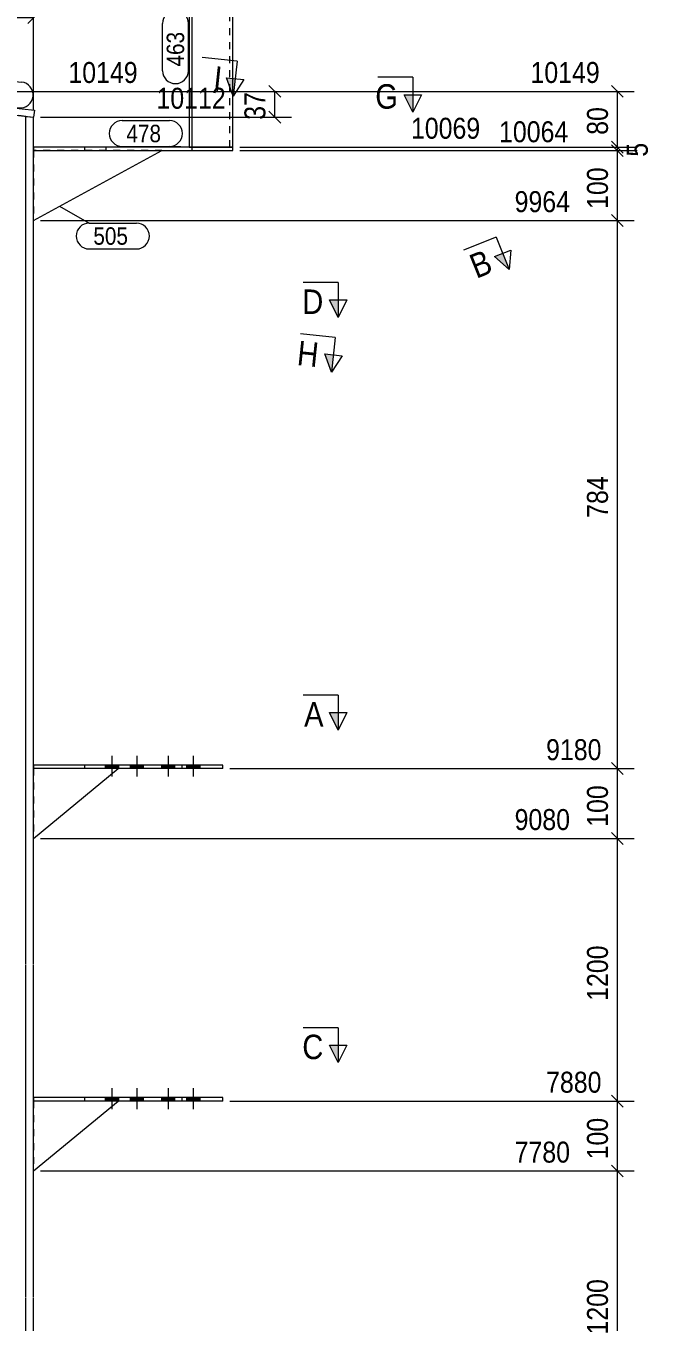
# Model space of a CAD drawing. Header units: millimetres. Extents: x 2 to 825, y 1 to 579.
# Drawn here: x 355 to 444, y 299 to 484.5 of the extents above; entities that cross this region are included whole.
import ezdxf

# ---------------------------------------------------------------- set-up
doc = ezdxf.new("R2010")
doc.units = ezdxf.units.MM
doc.linetypes.add('XKITLINE00', pattern=[0])
doc.linetypes.add('XKITLINE01', pattern=[4, 1, -1, 1, -1])
for name, color, linetype, lineweight in [('Bolt', 3, 'Continuous', 0), ('Dimensions', 7, 'Continuous', 0), ('Part', 2, 'Continuous', 0), ('PartMark', 7, 'Continuous', 0), ('Section', 6, 'Continuous', 0)]:
    doc.layers.add(name, color=color, linetype=linetype, lineweight=lineweight)
doc.styles.add('ARIAL', font='ARIAL.TTF')

# ---------------------------------------------------------------- blocks, each defined once
blk = doc.blocks.new('*A19')
at = {"layer": 'Bolt'}
for points in [[(368.27, 331.13), (368.27, 330.63), (366.39, 330.63), (366.39, 331.13)], [(371.84, 331.13), (371.84, 330.63), (369.97, 330.63), (369.97, 331.13)], [(376.32, 331.13), (376.32, 330.63), (374.45, 330.63), (374.45, 331.13)], [(379.9, 331.13), (379.9, 330.63), (378.02, 330.63), (378.02, 331.13)]]:
    blk.add_hatch(color=3, dxfattribs=at).paths.add_polyline_path(points, flags=17)
at = {"layer": 'Bolt', "color": 3, "linetype": 'XKITLINE00', "lineweight": 0}
for p, q in [((367.33, 332.47), (367.33, 329.47)), ((370.9, 332.47), (370.9, 329.47)), ((375.38, 332.47), (375.38, 329.47)), ((378.96, 332.47), (378.96, 329.47)), ((366.39, 331.13), (366.39, 330.63)), ((368.27, 331.13), (368.27, 330.63)), ((369.97, 331.13), (369.97, 330.63)), ((371.84, 331.13), (371.84, 330.63)), ((374.45, 331.13), (374.45, 330.63)), ((376.32, 331.13), (376.32, 330.63)), ((378.02, 331.13), (378.02, 330.63)), ((379.9, 331.13), (379.9, 330.63))]:
    blk.add_line(p, q, dxfattribs=at)
blk = doc.blocks.new('*A20')
at = {"layer": 'Bolt'}
for points in [[(368.27, 378.71), (368.27, 378.21), (366.39, 378.21), (366.39, 378.71)], [(371.84, 378.71), (371.84, 378.21), (369.97, 378.21), (369.97, 378.71)], [(376.32, 378.71), (376.32, 378.21), (374.45, 378.21), (374.45, 378.71)], [(379.9, 378.71), (379.9, 378.21), (378.02, 378.21), (378.02, 378.71)]]:
    blk.add_hatch(color=3, dxfattribs=at).paths.add_polyline_path(points, flags=17)
at = {"layer": 'Bolt', "color": 3, "linetype": 'XKITLINE00', "lineweight": 0}
for p, q in [((366.39, 378.71), (366.39, 378.21)), ((367.33, 380.05), (367.33, 377.05)), ((368.27, 378.71), (368.27, 378.21)), ((369.97, 378.71), (369.97, 378.21)), ((370.9, 380.05), (370.9, 377.05)), ((371.84, 378.71), (371.84, 378.21)), ((374.45, 378.71), (374.45, 378.21)), ((375.38, 380.05), (375.38, 377.05)), ((376.32, 378.71), (376.32, 378.21)), ((378.02, 378.71), (378.02, 378.21)), ((378.96, 380.05), (378.96, 377.05)), ((379.9, 378.71), (379.9, 378.21))]:
    blk.add_line(p, q, dxfattribs=at)
blk = doc.blocks.new('*A27')
at = {"layer": 'Part', "color": 7, "linetype": 'XKITLINE01', "lineweight": 0}
blk.add_line((355.05, 471.52), (322.25, 474.98), dxfattribs=at)
at = {"layer": 'Part', "color": 2, "linetype": 'XKITLINE00', "lineweight": 0}
for p, q in [((355.05, 350.21), (355.05, 471.52)), ((355.05, 471.52), (356.15, 471.41)), ((356.15, 350.21), (356.15, 471.41)), ((355.05, 302.63), (355.05, 350.11)), ((356.15, 302.63), (356.15, 350.11)), ((355.05, 254.73), (355.05, 302.53)), ((356.15, 254.73), (356.15, 302.53))]:
    blk.add_line(p, q, dxfattribs=at)
blk = doc.blocks.new('*A30')
at = {"layer": 'Part', "color": 7, "linetype": 'XKITLINE01', "lineweight": 0}
for p, q in [((321.15, 475.1), (321.25, 476.09)), ((332.08, 473.94), (321.15, 475.1)), ((321.25, 476.09), (340.17, 474.1))]:
    blk.add_line(p, q, dxfattribs=at)
at = {"layer": 'Part', "color": 2, "linetype": 'XKITLINE00', "lineweight": 0}
for p, q in [((332.08, 473.94), (356.15, 471.41)), ((340.17, 474.1), (356.25, 472.4)), ((356.25, 472.4), (356.15, 471.41))]:
    blk.add_line(p, q, dxfattribs=at)
blk = doc.blocks.new('*A32')
at = {"layer": 'Part', "color": 2, "linetype": 'XKITLINE00', "lineweight": 0}
for p, q in [((384.64, 467.12), (356.15, 467.12)), ((356.15, 466.62), (384.64, 466.62)), ((363.47, 466.62), (363.47, 467.12)), ((378.83, 466.62), (378.83, 467.12)), ((384.64, 466.62), (384.64, 467.12))]:
    blk.add_line(p, q, dxfattribs=at)
at = {"layer": 'Part', "color": 7, "linetype": 'XKITLINE01', "lineweight": 0}
for p, q in [((356.15, 467.12), (356.15, 466.62)), ((366.53, 466.62), (366.53, 467.12))]:
    blk.add_line(p, q, dxfattribs=at)
blk = doc.blocks.new('*A33')
at = {"layer": 'Part', "color": 2, "linetype": 'XKITLINE00', "lineweight": 0}
blk.add_line((356.15, 456.62), (374.51, 466.62), dxfattribs=at)
at = {"layer": 'Part', "color": 7, "linetype": 'XKITLINE01', "lineweight": 0}
for p, q in [((356.15, 466.62), (356.15, 456.62)), ((374.51, 466.62), (356.15, 466.62)), ((374.51, 466.62), (374.51, 466.62)), ((374.51, 466.62), (374.51, 466.62))]:
    blk.add_line(p, q, dxfattribs=at)
blk = doc.blocks.new('*A34')
at = {"layer": 'Part', "color": 2, "linetype": 'XKITLINE00', "lineweight": 0}
for p, q in [((384.64, 487.07), (378.38, 487.07)), ((378.38, 487.07), (378.38, 467.12)), ((378.83, 467.12), (378.83, 487.07)), ((384.64, 467.12), (384.64, 487.07)), ((378.38, 467.12), (384.64, 467.12))]:
    blk.add_line(p, q, dxfattribs=at)
at = {"layer": 'Part', "color": 7, "linetype": 'XKITLINE01', "lineweight": 0}
blk.add_line((384.19, 467.12), (384.19, 487.07), dxfattribs=at)
blk = doc.blocks.new('*A43')
at = {"layer": 'Part', "color": 2, "linetype": 'XKITLINE00', "lineweight": 0}
blk.add_line((356.15, 320.63), (368.26, 330.63), dxfattribs=at)
at = {"layer": 'Part', "color": 7, "linetype": 'XKITLINE01', "lineweight": 0}
for p, q in [((356.15, 330.63), (356.15, 320.63)), ((368.26, 330.63), (356.15, 330.63))]:
    blk.add_line(p, q, dxfattribs=at)
blk = doc.blocks.new('*A44')
at = {"layer": 'Part', "color": 2, "linetype": 'XKITLINE00', "lineweight": 0}
for p, q in [((383.2, 331.13), (356.15, 331.13)), ((383.2, 330.63), (356.15, 330.63)), ((363.47, 330.63), (363.47, 331.13)), ((377.4, 330.63), (377.4, 331.13)), ((383.2, 330.63), (383.2, 331.13))]:
    blk.add_line(p, q, dxfattribs=at)
at = {"layer": 'Part', "color": 7, "linetype": 'XKITLINE01', "lineweight": 0}
for p, q in [((356.15, 331.13), (356.15, 330.63)), ((356.15, 330.63), (356.15, 331.13)), ((366.53, 330.63), (366.53, 331.13))]:
    blk.add_line(p, q, dxfattribs=at)
blk = doc.blocks.new('*A45')
at = {"layer": 'Part', "color": 2, "linetype": 'XKITLINE00', "lineweight": 0}
blk.add_line((356.15, 368.21), (368.26, 378.21), dxfattribs=at)
at = {"layer": 'Part', "color": 7, "linetype": 'XKITLINE01', "lineweight": 0}
for p, q in [((356.15, 378.21), (356.15, 368.21)), ((368.26, 378.21), (356.15, 378.21))]:
    blk.add_line(p, q, dxfattribs=at)
blk = doc.blocks.new('*A46')
at = {"layer": 'Part', "color": 2, "linetype": 'XKITLINE00', "lineweight": 0}
for p, q in [((383.2, 378.71), (356.15, 378.71)), ((363.47, 378.21), (363.47, 378.71)), ((377.4, 378.21), (377.4, 378.71)), ((383.2, 378.21), (383.2, 378.71)), ((383.2, 378.21), (356.15, 378.21))]:
    blk.add_line(p, q, dxfattribs=at)
at = {"layer": 'Part', "color": 7, "linetype": 'XKITLINE01', "lineweight": 0}
for p, q in [((356.15, 378.71), (356.15, 378.21)), ((356.15, 378.21), (356.15, 378.71)), ((366.53, 378.21), (366.53, 378.71))]:
    blk.add_line(p, q, dxfattribs=at)
blk = doc.blocks.new('*A177')
at = {"layer": 'Section'}
for points in [[(423.23, 451.94), (424.17, 449.62), (422.07, 451.47)], [(278.98, 393.55), (278.76, 390.77), (277.82, 393.08)]]:
    blk.add_hatch(color=3, dxfattribs=at).paths.add_polyline_path(points, flags=17)
at = {"layer": 'Section', "color": 1, "linetype": 'XKITLINE00', "lineweight": 0}
for p, q in [((422.3, 454.25), (417.66, 452.38)), ((422.3, 454.25), (424.17, 449.62)), ((276.88, 395.4), (281.52, 397.28)), ((276.88, 395.4), (278.76, 390.77))]:
    blk.add_line(p, q, dxfattribs=at)
at = {"layer": 'Section', "color": 3, "linetype": 'XKITLINE00', "lineweight": 0}
for p, q in [((422.07, 451.47), (424.39, 452.4)), ((424.17, 449.62), (422.07, 451.47)), ((424.39, 452.4), (424.17, 449.62)), ((278.98, 393.55), (276.66, 392.61)), ((278.76, 390.77), (278.98, 393.55)), ((278.76, 390.77), (276.66, 392.61))]:
    blk.add_line(p, q, dxfattribs=at)
at = {"layer": 'Section', "color": 7, "style": 'ARIAL', "width": 0.85}
for p in [(419.48, 448.26), (280.19, 391.89)]:
    blk.add_text('B', height=3.5, rotation=22.036, dxfattribs=at).set_placement(p)
blk = doc.blocks.new('*A179')
at = {"layer": 'Section'}
for points in [[(298.48, 386.21), (297.23, 383.71), (297.23, 386.21)], [(399.7, 386.21), (399.7, 383.71), (398.45, 386.21)]]:
    blk.add_hatch(color=3, dxfattribs=at).paths.add_polyline_path(points, flags=17)
at = {"layer": 'Section', "color": 1, "linetype": 'XKITLINE00', "lineweight": 0}
for p, q in [((297.23, 388.71), (302.23, 388.71)), ((297.23, 388.71), (297.23, 383.71)), ((399.7, 388.71), (394.7, 388.71)), ((399.7, 388.71), (399.7, 383.71))]:
    blk.add_line(p, q, dxfattribs=at)
at = {"layer": 'Section', "color": 3, "linetype": 'XKITLINE00', "lineweight": 0}
for p, q in [((297.23, 383.71), (295.98, 386.21)), ((298.48, 386.21), (295.98, 386.21)), ((297.23, 383.71), (298.48, 386.21)), ((398.45, 386.21), (400.95, 386.21)), ((399.7, 383.71), (398.45, 386.21)), ((400.95, 386.21), (399.7, 383.71))]:
    blk.add_line(p, q, dxfattribs=at)
at = {"layer": 'Section', "color": 7, "style": 'ARIAL', "width": 0.85}
for p in [(298.98, 384.21), (394.84, 384.21)]:
    blk.add_text('A', height=3.5, dxfattribs=at).set_placement(p)
blk = doc.blocks.new('*A180')
at = {"layer": 'Section'}
for points in [[(298.48, 338.63), (297.23, 336.13), (297.23, 338.63)], [(399.7, 338.63), (399.7, 336.13), (398.45, 338.63)]]:
    blk.add_hatch(color=3, dxfattribs=at).paths.add_polyline_path(points, flags=17)
at = {"layer": 'Section', "color": 1, "linetype": 'XKITLINE00', "lineweight": 0}
for p, q in [((297.23, 341.13), (302.23, 341.13)), ((297.23, 341.13), (297.23, 336.13)), ((399.7, 341.13), (394.7, 341.13)), ((399.7, 341.13), (399.7, 336.13))]:
    blk.add_line(p, q, dxfattribs=at)
at = {"layer": 'Section', "color": 3, "linetype": 'XKITLINE00', "lineweight": 0}
for p, q in [((297.23, 336.13), (295.98, 338.63)), ((298.48, 338.63), (295.98, 338.63)), ((297.23, 336.13), (298.48, 338.63)), ((398.45, 338.63), (400.95, 338.63)), ((399.7, 336.13), (398.45, 338.63)), ((400.95, 338.63), (399.7, 336.13))]:
    blk.add_line(p, q, dxfattribs=at)
at = {"layer": 'Section', "color": 7, "style": 'ARIAL', "width": 0.85}
for p in [(298.98, 336.63), (394.58, 336.63)]:
    blk.add_text('C', height=3.5, dxfattribs=at).set_placement(p)
blk = doc.blocks.new('*A197')
at = {"layer": 'Dimensions', "color": 7, "linetype": 'XKITLINE00', "lineweight": 0}
for p, q in [((438.8, 321.48), (440.5, 319.78)), ((357.15, 320.63), (442.05, 320.63)), ((439.65, 282.73), (439.65, 320.63)), ((384.2, 282.73), (442.05, 282.73)), ((438.8, 283.58), (440.5, 281.88))]:
    blk.add_line(p, q, dxfattribs=at)
at = {"layer": 'Dimensions', "color": 3}
for p in [(439.65, 320.63), (439.65, 282.73)]:
    blk.add_point(p, dxfattribs=at)
at = {"layer": 'Dimensions', "color": 3, "style": 'ARIAL', "width": 0.85}
blk.add_text('7780', height=3, dxfattribs=at).set_placement((424.95, 321.83))
blk.add_text('1200', height=3, rotation=90.0002, dxfattribs=at).set_placement((438.3, 297.23))
blk = doc.blocks.new('*A198')
at = {"layer": 'Dimensions', "color": 7, "linetype": 'XKITLINE00', "lineweight": 0}
for p, q in [((384.2, 330.63), (442.05, 330.63)), ((438.8, 331.48), (440.5, 329.78)), ((439.65, 320.63), (439.65, 330.63)), ((438.8, 321.48), (440.5, 319.78)), ((357.15, 320.63), (442.05, 320.63))]:
    blk.add_line(p, q, dxfattribs=at)
at = {"layer": 'Dimensions', "color": 3}
for p in [(439.65, 330.63), (439.65, 320.63)]:
    blk.add_point(p, dxfattribs=at)
at = {"layer": 'Dimensions', "color": 3, "style": 'ARIAL', "width": 0.85}
blk.add_text('7880', height=3, dxfattribs=at).set_placement((429.45, 331.83))
blk.add_text('100', height=3, rotation=90.0002, dxfattribs=at).set_placement((438.3, 322.29))
blk = doc.blocks.new('*A199')
at = {"layer": 'Dimensions', "color": 7, "linetype": 'XKITLINE00', "lineweight": 0}
for p, q in [((438.8, 369.06), (440.5, 367.36)), ((357.15, 368.21), (442.05, 368.21)), ((439.65, 330.63), (439.65, 368.21)), ((384.2, 330.63), (442.05, 330.63)), ((438.8, 331.48), (440.5, 329.78))]:
    blk.add_line(p, q, dxfattribs=at)
at = {"layer": 'Dimensions', "color": 3}
for p in [(439.65, 368.21), (439.65, 330.63)]:
    blk.add_point(p, dxfattribs=at)
at = {"layer": 'Dimensions', "color": 3, "style": 'ARIAL', "width": 0.85}
blk.add_text('9080', height=3, dxfattribs=at).set_placement((424.95, 369.41))
blk.add_text('1200', height=3, rotation=90.0002, dxfattribs=at).set_placement((438.3, 344.97))
blk = doc.blocks.new('*A200')
at = {"layer": 'Dimensions', "color": 7, "linetype": 'XKITLINE00', "lineweight": 0}
for p, q in [((438.8, 379.06), (440.5, 377.36)), ((384.2, 378.21), (442.05, 378.21)), ((439.65, 368.21), (439.65, 378.21)), ((438.8, 369.06), (440.5, 367.36)), ((357.15, 368.21), (442.05, 368.21))]:
    blk.add_line(p, q, dxfattribs=at)
at = {"layer": 'Dimensions', "color": 3}
for p in [(439.65, 378.21), (439.65, 368.21)]:
    blk.add_point(p, dxfattribs=at)
at = {"layer": 'Dimensions', "color": 3, "style": 'ARIAL', "width": 0.85}
blk.add_text('9180', height=3, dxfattribs=at).set_placement((429.45, 379.41))
blk.add_text('100', height=3, rotation=90.0002, dxfattribs=at).set_placement((438.3, 369.87))
blk = doc.blocks.new('*A201')
at = {"layer": 'Dimensions', "color": 7, "linetype": 'XKITLINE00', "lineweight": 0}
for p, q in [((357.15, 456.62), (442.05, 456.62)), ((438.8, 457.46), (440.5, 455.77)), ((439.65, 378.21), (439.65, 456.62)), ((438.8, 379.06), (440.5, 377.36)), ((384.2, 378.21), (442.05, 378.21))]:
    blk.add_line(p, q, dxfattribs=at)
at = {"layer": 'Dimensions', "color": 3}
for p in [(439.65, 456.62), (439.65, 378.21)]:
    blk.add_point(p, dxfattribs=at)
at = {"layer": 'Dimensions', "color": 3, "style": 'ARIAL', "width": 0.85}
blk.add_text('9964', height=3, dxfattribs=at).set_placement((424.95, 457.82))
blk.add_text('784', height=3, rotation=90.0002, dxfattribs=at).set_placement((438.3, 414.08))
blk = doc.blocks.new('*A202')
at = {"layer": 'Dimensions', "color": 7, "linetype": 'XKITLINE00', "lineweight": 0}
for p, q in [((438.8, 467.46), (440.5, 465.77)), ((385.64, 466.62), (442.05, 466.62)), ((439.65, 456.62), (439.65, 466.62)), ((357.15, 456.62), (442.05, 456.62)), ((438.8, 457.46), (440.5, 455.77))]:
    blk.add_line(p, q, dxfattribs=at)
at = {"layer": 'Dimensions', "color": 3}
for p in [(439.65, 466.62), (439.65, 456.62)]:
    blk.add_point(p, dxfattribs=at)
at = {"layer": 'Dimensions', "color": 3, "style": 'ARIAL', "width": 0.85}
blk.add_text('10064', height=3, dxfattribs=at).set_placement((422.72, 467.82))
blk.add_text('100', height=3, rotation=90.0002, dxfattribs=at).set_placement((438.3, 458.28))
blk = doc.blocks.new('*A203')
at = {"layer": 'Dimensions', "color": 7, "linetype": 'XKITLINE00', "lineweight": 0}
for p, q in [((438.8, 467.96), (440.5, 466.27)), ((438.8, 467.46), (440.5, 465.77)), ((385.64, 467.12), (442.5, 467.12)), ((385.64, 466.62), (442.5, 466.62)), ((439.65, 466.62), (439.65, 467.12))]:
    blk.add_line(p, q, dxfattribs=at)
at = {"layer": 'Dimensions', "color": 3}
for p in [(439.65, 467.12), (439.65, 466.62)]:
    blk.add_point(p, dxfattribs=at)
at = {"layer": 'Dimensions', "color": 3, "style": 'ARIAL', "width": 0.85}
blk.add_text('10069', height=3, dxfattribs=at).set_placement((410.12, 468.32))
blk.add_text('5', height=3, rotation=90.0002, dxfattribs=at).set_placement((444, 465.75))
blk = doc.blocks.new('*A204')
at = {"layer": 'Dimensions', "color": 7, "linetype": 'XKITLINE00', "lineweight": 0}
for p, q in [((322.15, 475.1), (442.05, 475.1)), ((438.8, 475.95), (440.5, 474.25)), ((439.65, 467.12), (439.65, 475.1)), ((438.8, 467.96), (440.5, 466.27)), ((385.64, 467.12), (442.05, 467.12))]:
    blk.add_line(p, q, dxfattribs=at)
at = {"layer": 'Dimensions', "color": 3}
for p in [(439.65, 475.1), (439.65, 467.12)]:
    blk.add_point(p, dxfattribs=at)
at = {"layer": 'Dimensions', "color": 3, "style": 'ARIAL', "width": 0.85}
blk.add_text('10149', height=3, dxfattribs=at).set_placement((427.22, 476.3))
blk.add_text('80', height=3, rotation=90.0002, dxfattribs=at).set_placement((438.3, 468.88))
blk = doc.blocks.new('*A205')
at = {"layer": 'Dimensions', "color": 7, "linetype": 'XKITLINE00', "lineweight": 0}
for p, q in [((338.65, 474.25), (338.65, 500.5)), ((378.83, 488.07), (378.83, 500.5)), ((339.5, 498.5), (337.8, 496.8)), ((338.65, 497.65), (378.83, 497.65)), ((379.68, 498.5), (377.98, 496.8))]:
    blk.add_line(p, q, dxfattribs=at)
at = {"layer": 'Dimensions', "color": 3}
for p in [(338.65, 497.65), (378.83, 497.65)]:
    blk.add_point(p, dxfattribs=at)
at = {"layer": 'Dimensions', "color": 3, "style": 'ARIAL', "width": 0.85}
blk.add_text('402', height=3, dxfattribs=at).set_placement((355.4, 499))
blk = doc.blocks.new('*A209')
at = {"layer": 'Dimensions', "color": 7, "linetype": 'XKITLINE00', "lineweight": 0}
for p, q in [((322.15, 475.1), (393.05, 475.1)), ((389.8, 475.95), (391.5, 474.25)), ((390.65, 471.41), (390.65, 475.1)), ((357.15, 471.41), (393.05, 471.41)), ((389.8, 472.25), (391.5, 470.56))]:
    blk.add_line(p, q, dxfattribs=at)
at = {"layer": 'Dimensions', "color": 3}
for p in [(390.65, 475.1), (390.65, 471.41)]:
    blk.add_point(p, dxfattribs=at)
at = {"layer": 'Dimensions', "color": 3, "style": 'ARIAL', "width": 0.85}
for s, p in [('10149', (361.12, 476.3)), ('10112', (373.72, 472.61))]:
    blk.add_text(s, height=3, dxfattribs=at).set_placement(p)
blk.add_text('37', height=3, rotation=90.0002, dxfattribs=at).set_placement((389.3, 471.03))
blk = doc.blocks.new('*A211')
at = {"layer": 'Dimensions', "color": 7, "linetype": 'XKITLINE00', "lineweight": 0}
for p, q in [((338.65, 474.25), (338.65, 488.5)), ((356.15, 472.41), (356.15, 488.5)), ((339.5, 486.5), (337.8, 484.8)), ((357, 486.5), (355.3, 484.8)), ((338.65, 485.65), (356.15, 485.65))]:
    blk.add_line(p, q, dxfattribs=at)
at = {"layer": 'Dimensions', "color": 3}
for p in [(338.65, 485.65), (356.15, 485.65)]:
    blk.add_point(p, dxfattribs=at)
at = {"layer": 'Dimensions', "color": 3, "style": 'ARIAL', "width": 0.85}
blk.add_text('175', height=3, dxfattribs=at).set_placement((344.06, 487))
blk = doc.blocks.new('*A212')
at = {"layer": 'Section'}
for points in [[(288.75, 487.06), (287.24, 484.71), (287.5, 487.19)], [(384.98, 476.91), (384.71, 474.43), (383.73, 477.04)]]:
    blk.add_hatch(color=3, dxfattribs=at).paths.add_polyline_path(points, flags=17)
at = {"layer": 'Section', "color": 1, "linetype": 'XKITLINE00', "lineweight": 0}
for p, q in [((287.77, 489.68), (287.24, 484.71)), ((287.77, 489.68), (292.74, 489.15)), ((385.24, 479.4), (380.27, 479.92)), ((385.24, 479.4), (384.71, 474.43))]:
    blk.add_line(p, q, dxfattribs=at)
at = {"layer": 'Section', "color": 3, "linetype": 'XKITLINE00', "lineweight": 0}
for p, q in [((287.24, 484.71), (286.26, 487.32)), ((288.75, 487.06), (286.26, 487.32)), ((287.24, 484.71), (288.75, 487.06)), ((383.73, 477.04), (386.22, 476.78)), ((384.71, 474.43), (383.73, 477.04)), ((386.22, 476.78), (384.71, 474.43))]:
    blk.add_line(p, q, dxfattribs=at)
at = {"layer": 'Section', "color": 7, "style": 'ARIAL', "width": 0.85}
for p in [(289.03, 485.02), (381.74, 475.24)]:
    blk.add_text('I', height=3.5, rotation=-6.0218, dxfattribs=at).set_placement(p)
blk = doc.blocks.new('*A213')
at = {"layer": 'Section'}
for points in [[(281.2, 449.83), (279.69, 447.48), (279.95, 449.96)], [(399.02, 437.4), (398.76, 434.92), (397.78, 437.54)]]:
    blk.add_hatch(color=3, dxfattribs=at).paths.add_polyline_path(points, flags=17)
at = {"layer": 'Section', "color": 1, "linetype": 'XKITLINE00', "lineweight": 0}
for p, q in [((280.22, 452.45), (279.69, 447.48)), ((280.22, 452.45), (285.19, 451.92)), ((399.28, 439.89), (394.31, 440.42)), ((399.28, 439.89), (398.76, 434.92))]:
    blk.add_line(p, q, dxfattribs=at)
at = {"layer": 'Section', "color": 3, "linetype": 'XKITLINE00', "lineweight": 0}
for p, q in [((279.69, 447.48), (278.71, 450.09)), ((281.2, 449.83), (278.71, 450.09)), ((279.69, 447.48), (281.2, 449.83)), ((397.78, 437.54), (400.26, 437.27)), ((398.76, 434.92), (397.78, 437.54)), ((400.26, 437.27), (398.76, 434.92))]:
    blk.add_line(p, q, dxfattribs=at)
at = {"layer": 'Section', "color": 7, "style": 'ARIAL', "width": 0.85}
for p in [(281.49, 447.79), (393.72, 435.95)]:
    blk.add_text('H', height=3.5, rotation=-6.0218, dxfattribs=at).set_placement(p)
blk = doc.blocks.new('*A214')
at = {"layer": 'Section'}
for points in [[(263.14, 474.62), (261.89, 472.12), (261.89, 474.62)], [(410.4, 474.62), (410.4, 472.12), (409.15, 474.62)]]:
    blk.add_hatch(color=3, dxfattribs=at).paths.add_polyline_path(points, flags=17)
at = {"layer": 'Section', "color": 1, "linetype": 'XKITLINE00', "lineweight": 0}
for p, q in [((261.89, 477.12), (266.89, 477.12)), ((261.89, 477.12), (261.89, 472.12)), ((410.4, 477.12), (405.4, 477.12)), ((410.4, 477.12), (410.4, 472.12))]:
    blk.add_line(p, q, dxfattribs=at)
at = {"layer": 'Section', "color": 3, "linetype": 'XKITLINE00', "lineweight": 0}
for p, q in [((261.89, 472.12), (260.64, 474.62)), ((263.14, 474.62), (260.64, 474.62)), ((261.89, 472.12), (263.14, 474.62)), ((409.15, 474.62), (411.65, 474.62)), ((410.4, 472.12), (409.15, 474.62)), ((411.65, 474.62), (410.4, 472.12))]:
    blk.add_line(p, q, dxfattribs=at)
at = {"layer": 'Section', "color": 7, "style": 'ARIAL', "width": 0.85}
for p in [(263.64, 472.62), (405.02, 472.62)]:
    blk.add_text('G', height=3.5, dxfattribs=at).set_placement(p)
blk = doc.blocks.new('*A219')
at = {"layer": 'PartMark', "color": 7, "linetype": 'XKITLINE00', "lineweight": 0}
for p, q in [((374.58, 478.05), (374.58, 484.82)), ((378.28, 478.05), (378.28, 484.82))]:
    blk.add_line(p, q, dxfattribs=at)
for centre, start, end in [((376.43, 484.82), 0, 180), ((376.43, 478.05), 180, 0)]:
    blk.add_arc(centre, 1.85, start, end, dxfattribs=at)
at = {"layer": 'PartMark', "color": 3, "style": 'ARIAL', "width": 0.85}
blk.add_text('463', height=2.5, rotation=90.0002, dxfattribs=at).set_placement((377.68, 478.65))
blk = doc.blocks.new('*A220')
at = {"layer": 'PartMark', "color": 7, "linetype": 'XKITLINE00', "lineweight": 0}
for p, q in [((359.85, 458.65), (364.09, 456.25)), ((364.09, 456.25), (370.85, 456.25)), ((364.09, 452.55), (370.85, 452.55))]:
    blk.add_line(p, q, dxfattribs=at)
for centre, start, end in [((364.09, 454.4), 90, 270), ((370.85, 454.4), 270, 90)]:
    blk.add_arc(centre, 1.85, start, end, dxfattribs=at)
at = {"layer": 'PartMark', "color": 3, "style": 'ARIAL', "width": 0.85}
blk.add_text('505', height=2.5, dxfattribs=at).set_placement((364.69, 453.15))
blk = doc.blocks.new('*A221')
at = {"layer": 'PartMark', "color": 7, "linetype": 'XKITLINE00', "lineweight": 0}
for p, q in [((368.82, 470.92), (375.58, 470.92)), ((368.82, 467.22), (375.58, 467.22)), ((378.83, 467.12), (375.58, 467.22))]:
    blk.add_line(p, q, dxfattribs=at)
for centre, start, end in [((368.82, 469.07), 90, 270), ((375.58, 469.07), 270, 90)]:
    blk.add_arc(centre, 1.85, start, end, dxfattribs=at)
at = {"layer": 'PartMark', "color": 3, "style": 'ARIAL', "width": 0.85}
blk.add_text('478', height=2.5, dxfattribs=at).set_placement((369.42, 467.82))
blk = doc.blocks.new('*A223')
at = {"layer": 'PartMark', "color": 7, "linetype": 'XKITLINE00', "lineweight": 0}
for p, q in [((347.69, 477.12), (354.41, 476.42)), ((347.3, 473.44), (354.02, 472.74))]:
    blk.add_line(p, q, dxfattribs=at)
for centre, start, end in [((347.49, 475.28), 83.9789, 263.9789), ((354.22, 474.58), 263.9789, 83.9789)]:
    blk.add_arc(centre, 1.85, start, end, dxfattribs=at)
at = {"layer": 'PartMark', "color": 3, "style": 'ARIAL', "width": 0.85}
blk.add_text('408', height=2.5, rotation=-6.0218, dxfattribs=at).set_placement((347.96, 473.98))
blk = doc.blocks.new('*A233')
at = {"layer": 'Section'}
for points in [[(298.48, 445.25), (297.23, 442.75), (297.23, 445.25)], [(399.7, 445.25), (399.7, 442.75), (398.45, 445.25)]]:
    blk.add_hatch(color=3, dxfattribs=at).paths.add_polyline_path(points, flags=17)
at = {"layer": 'Section', "color": 1, "linetype": 'XKITLINE00', "lineweight": 0}
for p, q in [((297.23, 447.75), (302.23, 447.75)), ((297.23, 447.75), (297.23, 442.75)), ((399.7, 447.75), (394.7, 447.75)), ((399.7, 447.75), (399.7, 442.75))]:
    blk.add_line(p, q, dxfattribs=at)
at = {"layer": 'Section', "color": 3, "linetype": 'XKITLINE00', "lineweight": 0}
for p, q in [((297.23, 442.75), (295.98, 445.25)), ((298.48, 445.25), (295.98, 445.25)), ((297.23, 442.75), (298.48, 445.25)), ((398.45, 445.25), (400.95, 445.25)), ((399.7, 442.75), (398.45, 445.25)), ((400.95, 445.25), (399.7, 442.75))]:
    blk.add_line(p, q, dxfattribs=at)
at = {"layer": 'Section', "color": 7, "style": 'ARIAL', "width": 0.85}
for p in [(298.98, 443.25), (394.58, 443.25)]:
    blk.add_text('D', height=3.5, dxfattribs=at).set_placement(p)
blk = doc.blocks.new('*A238')
at = {"layer": 'Dimensions', "color": 7, "linetype": 'XKITLINE00', "lineweight": 0}
for p, q in [((236.8, 487.91), (238.5, 486.22)), ((377.38, 487.07), (234.8, 487.07)), ((237.65, 475.1), (237.65, 487.07)), ((320.15, 475.1), (234.8, 475.1)), ((236.8, 475.95), (238.5, 474.25))]:
    blk.add_line(p, q, dxfattribs=at)
at = {"layer": 'Dimensions', "color": 3}
for p in [(237.65, 487.07), (237.65, 475.1)]:
    blk.add_point(p, dxfattribs=at)
at = {"layer": 'Dimensions', "color": 3, "style": 'ARIAL', "width": 0.85}
blk.add_text('120', height=3, rotation=90.0002, dxfattribs=at).set_placement((236.3, 477.74))

msp = doc.modelspace()

# ---------------------------------------------------------------- block references
at = {"lineweight": 0}
for name in ['*A205', '*A212', '*A211', '*A238', '*A219', '*A34', '*A204', '*A209', '*A214', '*A223', '*A30', '*A203', '*A202', '*A221', '*A32', '*A33', '*A201', '*A220', '*A177', '*A213', '*A233', '*A179', '*A200', '*A46', '*A20', '*A45', '*A199', '*A180', '*A198', '*A19', '*A44', '*A43', '*A197']:
    msp.add_blockref(name, (0, 0), dxfattribs=at)
at = {"layer": 'Part', "lineweight": 0}
msp.add_blockref('*A27', (0, 0), dxfattribs=at)

doc.saveas('drawing.dxf')
